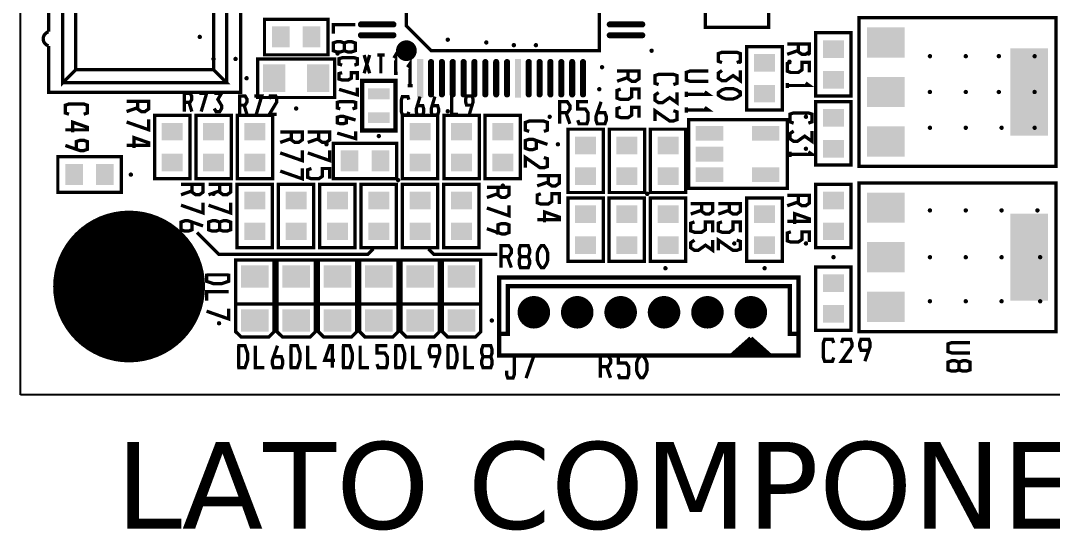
# Model space of a CAD drawing. Extents: x 0 to 118, y -6 to 50.
# Drawn here: x 0 to 47.55, y -6.25 to 17.26 of the extents above; entities that cross this region are included whole.
import ezdxf

# ---------------------------------------------------------------- set-up
doc = ezdxf.new("R2010")
doc.units = 0
doc.header["$MEASUREMENT"] = 0
doc.layers.get('0').update_dxf_attribs({"linetype": 'CONTINUOUS'})
for name, color, linetype in [('22-304-0_DRD', 1, 'CONTINUOUS'), ('22-304-0_SMT', 254, 'CONTINUOUS'), ('22-304-0_SST', 1, 'CONTINUOUS'), ('THRUHOLE_TAP', 11, 'CONTINUOUS')]:
    doc.layers.add(name, color=color, linetype=linetype)
doc.styles.get("Standard").update_dxf_attribs({"font": 'verdana.ttf', "height": 4})

# ---------------------------------------------------------------- blocks, each defined once
blk = doc.blocks.new('RECTANGLE_2')
blk.add_solid([(0.4826, 0.4064), (0.4826, -0.4064), (-0.4826, 0.4064), (-0.4826, -0.4064)])
blk = doc.blocks.new('RECTANGLE_3')
blk.add_solid([(0.63627, 0.51308), (0.63627, -0.51308), (-0.63627, 0.51308), (-0.63627, -0.51308)])
blk = doc.blocks.new('RECTANGLE_6')
blk.add_solid([(0.4064, 0.4826), (0.4064, -0.4826), (-0.4064, 0.4826), (-0.4064, -0.4826)])
blk = doc.blocks.new('RECTANGLE_10')
blk.add_solid([(0.51308, 0.63627), (0.51308, -0.63627), (-0.51308, 0.63627), (-0.51308, -0.63627)])
blk = doc.blocks.new('ROUND_18')
at = {"const_width": 3.50012}
blk.add_lwpolyline([(-1.75006, 0, 1), (1.75006, 0, 1)], format="xyb", close=True, dxfattribs=at)
blk = doc.blocks.new('ROUND_22')
at = {"const_width": 0.7493}
blk.add_lwpolyline([(-0.37465, 0, 1), (0.37465, 0, 1)], format="xyb", close=True, dxfattribs=at)
blk = doc.blocks.new('RECTANGLE_40')
blk.add_solid([(0.8636, 2.0066), (0.8636, -2.0066), (-0.8636, 2.0066), (-0.8636, -2.0066)])
blk = doc.blocks.new('RECTANGLE_41')
blk.add_solid([(0.8636, 0.6985), (0.8636, -0.6985), (-0.8636, 0.6985), (-0.8636, -0.6985)])
blk = doc.blocks.new('RECTANGLE_42')
blk.add_solid([(0.635, 0.3429), (0.635, -0.3429), (-0.635, 0.3429), (-0.635, -0.3429)])
blk = doc.blocks.new('OBLONG_46')
at = {"const_width": 0.2794}
blk.add_lwpolyline([(0.7493, 0), (-0.7493, 0)], dxfattribs=at)
at = {"const_width": 0.1397}
for points in [[(-0.81915, 0, 1), (-0.67945, 0, 1)], [(0.67945, 0, 1), (0.81915, 0, 1)]]:
    blk.add_lwpolyline(points, format="xyb", close=True, dxfattribs=at)
blk = doc.blocks.new('OBLONG_48')
at = {"const_width": 0.2794}
blk.add_lwpolyline([(0, 0.7493), (0, -0.7493)], dxfattribs=at)
at = {"const_width": 0.1397}
for points in [[(-0.06985, 0.7493, 1), (0.06985, 0.7493, 1)], [(-0.06985, -0.7493, 1), (0.06985, -0.7493, 1)]]:
    blk.add_lwpolyline(points, format="xyb", close=True, dxfattribs=at)
blk = doc.blocks.new('RECTANGLE_49')
blk.add_solid([(0.1397, 0.889), (0.1397, -0.889), (-0.1397, 0.889), (-0.1397, -0.889)])
blk = doc.blocks.new('RECTANGLE_52')
blk.add_solid([(0.50038, 0.25019), (0.50038, -0.25019), (-0.50038, 0.25019), (-0.50038, -0.25019)])
blk = doc.blocks.new('ROUND_87')
at = {"const_width": 0.10033}
blk.add_lwpolyline([(-0.050164, 0, 1), (0.050164, 0, 1)], format="xyb", close=True, dxfattribs=at)
blk = doc.blocks.new('ROUND_89')
at = {"const_width": 0.44958}
blk.add_lwpolyline([(-0.22479, 0, 1), (0.22479, 0, 1)], format="xyb", close=True, dxfattribs=at)
blk = doc.blocks.new('ROUND_83')
at = {"const_width": 1.75006}
blk.add_lwpolyline([(-0.87503, 0, 1), (0.87503, 0, 1)], format="xyb", close=True, dxfattribs=at)

msp = doc.modelspace()

# ---------------------------------------------------------------- linework, layer by layer
at = {"layer": '22-304-0_DRD'}
for p, q in [((0, 0), (0, 50.06086)), ((117.99062, 0), (0, 0))]:
    msp.add_line(p, q, dxfattribs=at)
at = {"layer": '22-304-0_SST'}
for points, const_width in [([(2.54, 14.9987), (2.54, 28.17876), (1.94056, 28.78074), (1.94056, 14.39926), (2.54, 14.9987), (8.89, 14.9987), (9.48944, 14.39926), (1.94056, 14.39926)], 0.1524), ([(18.923, 15.875), (26.67, 15.875), (26.67, 24.765), (17.78, 24.765), (17.78, 17.018), (18.923, 15.875)], 0.1524), ([(10.13968, 23.84044), (10.13968, 19.33956), (10.13968, 13.94968), (1.29032, 13.94968), (1.29032, 16.09852)], 0.1524), ([(1.29032, 16.74876), (1.29032, 21.26488)], 0.1524), ([(8.89, 14.9987), (8.89, 19.33956), (9.48944, 19.33956), (9.48944, 14.39926)], 0.1524), ([(31.5595, 16.9545), (34.4805, 16.9545), (34.4805, 18.5928), (31.5595, 18.5928), (31.5595, 16.9545)], 0.1524), ([(11.2395, 15.6845), (14.1605, 15.6845), (14.1605, 17.3228), (11.2395, 17.3228), (11.2395, 15.6845)], 0.1524), ([(14.40688, 16.65478), (14.40688, 17.0688), (15.42288, 17.0688)], 0.1524), ([(38.6334, 17.399), (38.6334, 10.541), (47.7266, 10.541), (47.7266, 17.399), (38.6334, 17.399)], 0.1524), ([(36.6395, 16.7005), (36.6395, 13.7795), (38.2778, 13.7795), (38.2778, 16.7005), (36.6395, 16.7005)], 0.1524), ([(14.91488, 15.875), (15.08506, 15.81658), (15.2527, 15.81658), (15.42288, 15.875), (15.42288, 16.2306), (15.2527, 16.29156), (15.08506, 16.29156), (14.91488, 16.2306), (14.91488, 15.875), (14.7447, 15.81658), (14.57706, 15.81658), (14.40688, 15.875), (14.40688, 16.2306), (14.57706, 16.29156), (14.7447, 16.29156), (14.91488, 16.2306)], 0.1524), ([(18.09496, 16.12392), (17.46504, 16.12392)], 0.1524), ([(17.48028, 16.1417), (17.48028, 15.6083)], 0.1524), ([(17.61744, 16.24076), (17.61744, 15.5067)], 0.1524), ([(17.89176, 16.26108), (17.66824, 16.26108)], 0.1524), ([(17.7546, 16.27632), (17.7546, 15.47368)], 0.1524), ([(17.89176, 16.26108), (17.89176, 15.48892)], 0.1524), ([(18.02892, 16.18996), (18.02892, 15.56004)], 0.1524), ([(35.8394, 16.18234), (35.8394, 15.82674), (36.00958, 15.70736), (36.17976, 15.70736), (36.3474, 15.82674), (36.3474, 16.18234), (35.3314, 16.18234)], 0.1524), ([(16.08582, 14.83106), (15.83182, 15.67688)], 0.1524), ([(16.08582, 15.67688), (15.83182, 14.83106)], 0.1524), ([(16.77162, 15.67688), (16.4338, 15.67688)], 0.1524), ([(16.60144, 14.83106), (16.60144, 15.67688)], 0.1524), ([(17.28724, 14.83106), (17.28724, 15.67688), (17.20342, 15.53718)], 0.1524), ([(18.18132, 15.8496), (17.37868, 15.8496)], 0.1524), ([(18.16608, 15.98676), (17.39392, 15.98676)], 0.1524), ([(18.14576, 15.71244), (17.4117, 15.71244)], 0.1524), ([(18.16608, 15.98676), (18.16608, 15.76324)], 0.1524), ([(32.32658, 15.32636), (32.1564, 15.38732), (32.1564, 15.74292), (32.32658, 15.80134), (33.00476, 15.80134), (33.1724, 15.74292), (33.1724, 15.38732), (33.00476, 15.32636)], 0.1524), ([(33.4645, 16.0655), (33.4645, 13.1445), (35.1028, 13.1445), (35.1028, 16.0655), (33.4645, 16.0655)], 0.1524), ([(35.8394, 15.88516), (35.3314, 15.70736)], 0.1524), ([(14.478, 15.494), (10.922, 15.494), (10.922, 13.716), (14.478, 13.716), (14.478, 15.494)], 0.1524), ([(14.81836, 15.20952), (14.67612, 15.2527), (14.67612, 15.5067), (14.81836, 15.54734), (15.38224, 15.54734), (15.52448, 15.5067), (15.52448, 15.2527), (15.38224, 15.20952)], 0.1524), ([(18.0467, 15.57528), (17.5133, 15.57528)], 0.1524), ([(17.95018, 14.26718), (17.95018, 15.28318), (17.8308, 15.113)], 0.1524), ([(35.50158, 15.34414), (35.3314, 15.28572), (35.3314, 14.93012), (35.50158, 14.86916), (35.8394, 14.86916), (36.00958, 14.98854), (36.00958, 15.34414), (36.3474, 15.34414), (36.3474, 14.86916)], 0.1524), ([(14.81836, 14.86154), (14.67612, 14.8209), (14.67612, 14.5669), (14.81836, 14.52372), (15.1003, 14.52372), (15.24, 14.60754), (15.24, 14.86154), (15.52448, 14.86154), (15.52448, 14.52372)], 0.1524), ([(17.3736, 14.83106), (17.20342, 14.83106)], 0.1524), ([(27.99842, 14.94028), (27.99842, 14.58468), (28.16606, 14.4653), (28.33624, 14.4653), (28.50642, 14.58468), (28.50642, 14.94028), (27.49042, 14.94028)], 0.1524), ([(29.40558, 14.31036), (29.2354, 14.37132), (29.2354, 14.72692), (29.40558, 14.78534), (30.08376, 14.78534), (30.2514, 14.72692), (30.2514, 14.37132), (30.08376, 14.31036)], 0.1524), ([(31.69666, 14.46022), (30.85084, 14.46022), (30.68066, 14.51864), (30.68066, 14.87424), (30.85084, 14.9352), (31.69666, 14.9352)], 0.1524), ([(32.32658, 14.96314), (32.1564, 14.84376), (32.1564, 14.60754), (32.32658, 14.48816), (32.49676, 14.48816), (32.83458, 14.72692), (33.1724, 14.48816), (33.1724, 14.96314)], 0.1524), ([(17.272, 12.192), (17.272, 14.478), (15.748, 14.478), (15.748, 12.192), (17.272, 12.192)], 0.20066), ([(18.06702, 14.26718), (17.8308, 14.26718)], 0.1524), ([(27.99842, 14.6431), (27.49042, 14.4653)], 0.1524), ([(35.3314, 14.15034), (35.3314, 14.38656)], 0.1524), ([(35.3314, 14.26972), (36.3474, 14.26972), (36.17976, 14.38656)], 0.1524), ([(7.55142, 13.48994), (7.80542, 13.48994), (7.88924, 13.62964), (7.88924, 13.77188), (7.80542, 13.91412), (7.55142, 13.91412), (7.55142, 13.06576)], 0.1524), ([(8.32104, 13.06576), (8.57504, 13.91412), (8.23722, 13.91412)], 0.1524), ([(8.92302, 13.208), (9.00684, 13.06576), (9.17702, 13.06576), (9.26084, 13.208), (9.26084, 13.3477), (9.09066, 13.62964), (9.26084, 13.91412), (8.92302, 13.91412)], 0.1524), ([(10.09142, 13.36294), (10.34542, 13.36294), (10.42924, 13.50264), (10.42924, 13.64488), (10.34542, 13.78712), (10.09142, 13.78712), (10.09142, 12.93876)], 0.1524), ([(10.86104, 12.93876), (11.11504, 13.78712), (10.77722, 13.78712)], 0.1524), ([(11.80084, 12.93876), (11.46302, 12.93876), (11.80084, 13.50264), (11.80084, 13.64488), (11.75766, 13.78712), (11.50366, 13.78712), (11.46302, 13.64488)], 0.1524), ([(14.67612, 14.09192), (15.52448, 13.83792), (15.52448, 14.17574)], 0.1524), ([(17.89176, 13.05306), (17.84858, 12.91082), (17.59458, 12.91082), (17.5514, 13.05306), (17.5514, 13.61694), (17.59458, 13.75918), (17.84858, 13.75918), (17.89176, 13.61694)], 0.1524), ([(18.28038, 13.335), (18.53438, 13.335), (18.57756, 13.19276), (18.57756, 13.05306), (18.53438, 12.91082), (18.28038, 12.91082), (18.2372, 13.05306), (18.2372, 13.19276), (18.40738, 13.75918)], 0.1524), ([(18.96618, 13.335), (19.22018, 13.335), (19.26336, 13.19276), (19.26336, 13.05306), (19.22018, 12.91082), (18.96618, 12.91082), (18.923, 13.05306), (18.923, 13.19276), (19.09318, 13.75918)], 0.1524), ([(20.16506, 12.93876), (19.87042, 12.93876), (19.87042, 13.78712)], 0.1524), ([(20.80768, 13.36294), (20.55368, 13.36294), (20.51304, 13.50264), (20.51304, 13.64488), (20.55368, 13.78712), (20.80768, 13.78712), (20.85086, 13.64488), (20.85086, 13.50264), (20.68068, 12.93876)], 0.1524), ([(27.65806, 14.10208), (27.49042, 14.04366), (27.49042, 13.68806), (27.65806, 13.6271), (27.99842, 13.6271), (28.16606, 13.74648), (28.16606, 14.10208), (28.50642, 14.10208), (28.50642, 13.6271)], 0.1524), ([(29.40558, 13.94714), (29.2354, 13.82776), (29.2354, 13.59154), (29.40558, 13.47216), (29.57576, 13.47216), (29.91358, 13.71092), (30.2514, 13.47216), (30.2514, 13.94714)], 0.1524), ([(30.68066, 13.7414), (30.68066, 13.97762)], 0.1524), ([(30.68066, 13.85824), (31.69666, 13.85824), (31.52648, 13.97762)], 0.1524), ([(32.1564, 13.94714), (32.32658, 14.06652), (32.49676, 14.12494), (32.83458, 14.12494), (33.00476, 14.06652), (33.1724, 13.94714), (33.1724, 13.82776), (33.00476, 13.71092), (32.83458, 13.64996), (32.49676, 13.64996), (32.32658, 13.71092), (32.1564, 13.82776), (32.1564, 13.94714)], 0.1524), ([(2.23012, 12.94384), (2.05994, 13.00226), (2.05994, 13.35786), (2.23012, 13.41882), (2.90576, 13.41882), (3.07594, 13.35786), (3.07594, 13.00226), (2.90576, 12.94384)], 0.1524), ([(5.39242, 13.54328), (5.39242, 13.18768), (5.56006, 13.0683), (5.73024, 13.0683), (5.90042, 13.18768), (5.90042, 13.54328), (4.88442, 13.54328)], 0.1524), ([(5.39242, 13.2461), (4.88442, 13.0683)], 0.1524), ([(7.76224, 13.48994), (7.88924, 13.06576)], 0.1524), ([(10.30224, 13.36294), (10.42924, 12.93876)], 0.1524), ([(14.732, 13.19276), (14.58976, 13.23594), (14.58976, 13.48994), (14.732, 13.53058), (15.29588, 13.53058), (15.43812, 13.48994), (15.43812, 13.23594), (15.29588, 13.19276)], 0.1524), ([(24.83866, 13.00988), (25.19426, 13.00988), (25.31364, 13.18006), (25.31364, 13.3477), (25.19426, 13.51788), (24.83866, 13.51788), (24.83866, 12.50188)], 0.1524), ([(25.67686, 12.67206), (25.73782, 12.50188), (26.09342, 12.50188), (26.15184, 12.67206), (26.15184, 13.00988), (26.03246, 13.18006), (25.67686, 13.18006), (25.67686, 13.51788), (26.15184, 13.51788)], 0.1524), ([(26.57602, 13.00988), (26.93162, 13.00988), (26.99004, 12.8397), (26.99004, 12.67206), (26.93162, 12.50188), (26.57602, 12.50188), (26.51506, 12.67206), (26.51506, 12.8397), (26.75382, 13.51788)], 0.1524), ([(27.65806, 13.26388), (27.49042, 13.20546), (27.49042, 12.84986), (27.65806, 12.7889), (27.99842, 12.7889), (28.16606, 12.90828), (28.16606, 13.26388), (28.50642, 13.26388), (28.50642, 12.7889)], 0.1524), ([(30.68066, 13.02004), (30.68066, 13.2588)], 0.1524), ([(30.68066, 13.13942), (31.69666, 13.13942), (31.52648, 13.2588)], 0.1524), ([(36.6395, 13.5255), (36.6395, 10.6045), (38.2778, 10.6045), (38.2778, 13.5255), (36.6395, 13.5255)], 0.1524), ([(7.8105, 9.9695), (7.8105, 12.8905), (6.1722, 12.8905), (6.1722, 9.9695), (7.8105, 9.9695)], 0.1524), ([(9.7155, 9.9695), (9.7155, 12.8905), (8.0772, 12.8905), (8.0772, 9.9695), (9.7155, 9.9695)], 0.1524), ([(11.6205, 9.9695), (11.6205, 12.8905), (9.9822, 12.8905), (9.9822, 9.9695), (11.6205, 9.9695)], 0.1524), ([(15.01394, 12.80414), (15.01394, 12.55014), (14.8717, 12.50696), (14.732, 12.50696), (14.58976, 12.55014), (14.58976, 12.80414), (14.732, 12.84478), (14.8717, 12.84478), (15.43812, 12.67714)], 0.1524), ([(17.5895, 12.8905), (17.5895, 9.9695), (19.2278, 9.9695), (19.2278, 12.8905), (17.5895, 12.8905)], 0.1524), ([(21.1455, 9.9695), (21.1455, 12.8905), (19.5072, 12.8905), (19.5072, 9.9695), (21.1455, 9.9695)], 0.1524), ([(21.3995, 12.8905), (21.3995, 9.9695), (23.0378, 9.9695), (23.0378, 12.8905), (21.3995, 12.8905)], 0.1524), ([(25.13584, 13.00988), (25.31364, 12.50188)], 0.1524), ([(29.2354, 12.63396), (29.2354, 13.10894), (29.91358, 12.63396), (30.08376, 12.63396), (30.2514, 12.69492), (30.2514, 13.05052), (30.08376, 13.10894)], 0.1524), ([(35.62858, 12.53236), (35.4584, 12.59332), (35.4584, 12.94892), (35.62858, 13.00734), (36.30676, 13.00734), (36.4744, 12.94892), (36.4744, 12.59332), (36.30676, 12.53236)], 0.1524), ([(2.39776, 12.10564), (2.39776, 12.58062), (3.07594, 12.34186), (3.07594, 12.22502), (2.05994, 12.22502)], 0.1524), ([(4.88442, 12.5857), (5.90042, 12.2301), (5.90042, 12.70508)], 0.1524), ([(23.43658, 12.15136), (23.2664, 12.21232), (23.2664, 12.56792), (23.43658, 12.62634), (24.11476, 12.62634), (24.2824, 12.56792), (24.2824, 12.21232), (24.11476, 12.15136)], 0.1524), ([(35.1028, 12.7), (35.3314, 12.7), (35.3314, 9.525), (30.7848, 9.525), (30.7848, 12.7), (35.1028, 12.7)], 0.1524), ([(5.22224, 11.3919), (5.22224, 11.86688), (5.90042, 11.63066), (5.90042, 11.51128), (4.88442, 11.51128)], 0.1524), ([(12.4714, 12.11834), (12.4714, 11.76274), (12.64158, 11.64336), (12.81176, 11.64336), (12.9794, 11.76274), (12.9794, 12.11834), (11.9634, 12.11834)], 0.1524), ([(12.4714, 11.82116), (11.9634, 11.64336)], 0.1524), ([(13.7414, 12.11834), (13.7414, 11.76274), (13.91158, 11.64336), (14.08176, 11.64336), (14.2494, 11.76274), (14.2494, 12.11834), (13.2334, 12.11834)], 0.1524), ([(13.7414, 11.82116), (13.2334, 11.64336)], 0.1524), ([(14.58976, 12.07516), (15.43812, 11.82116), (15.43812, 12.15898)], 0.1524), ([(26.8605, 9.3345), (26.8605, 12.2555), (25.2222, 12.2555), (25.2222, 9.3345), (26.8605, 9.3345)], 0.1524), ([(28.7655, 9.3345), (28.7655, 12.2555), (27.1272, 12.2555), (27.1272, 9.3345), (28.7655, 9.3345)], 0.1524), ([(29.0195, 12.2555), (29.0195, 9.3345), (30.6578, 9.3345), (30.6578, 12.2555), (29.0195, 12.2555)], 0.1524), ([(35.62858, 12.16914), (35.4584, 12.04976), (35.4584, 11.81354), (35.62858, 11.69416), (35.79876, 11.69416), (36.13658, 11.93292), (36.4744, 11.69416), (36.4744, 12.16914)], 0.1524), ([(2.56794, 11.32586), (2.56794, 11.68146), (2.73812, 11.74242), (2.90576, 11.74242), (3.07594, 11.68146), (3.07594, 11.32586), (2.90576, 11.26744), (2.73812, 11.26744), (2.05994, 11.50366)], 0.1524), ([(14.4145, 9.9695), (17.3355, 9.9695), (17.3355, 11.6078), (14.4145, 11.6078), (14.4145, 9.9695)], 0.1524), ([(23.7744, 11.72972), (23.7744, 11.37412), (23.60676, 11.31316), (23.43658, 11.31316), (23.2664, 11.37412), (23.2664, 11.72972), (23.43658, 11.78814), (23.60676, 11.78814), (24.2824, 11.55192)], 0.1524), ([(4.6355, 10.9855), (1.7145, 10.9855), (1.7145, 9.3472), (4.6355, 9.3472), (4.6355, 10.9855)], 0.1524), ([(11.9634, 11.16076), (12.9794, 10.80516), (12.9794, 11.28014)], 0.1524), ([(13.2334, 11.16076), (14.2494, 10.80516), (14.2494, 11.28014)], 0.1524), ([(23.2664, 10.47496), (23.2664, 10.94994), (23.94458, 10.47496), (24.11476, 10.47496), (24.2824, 10.53592), (24.2824, 10.89152), (24.11476, 10.94994)], 0.1524), ([(35.4584, 10.97534), (35.4584, 11.21156)], 0.1524), ([(35.4584, 11.09472), (36.4744, 11.09472), (36.30676, 11.21156)], 0.1524), ([(11.9634, 10.32256), (12.9794, 9.96696), (12.9794, 10.44194)], 0.1524), ([(13.40358, 10.44194), (13.2334, 10.38352), (13.2334, 10.02792), (13.40358, 9.96696), (13.7414, 9.96696), (13.91158, 10.08634), (13.91158, 10.44194), (14.2494, 10.44194), (14.2494, 9.96696)], 0.1524), ([(24.31542, 10.11428), (24.31542, 9.75868), (24.48306, 9.6393), (24.65324, 9.6393), (24.82342, 9.75868), (24.82342, 10.11428), (23.80742, 10.11428)], 0.1524), ([(7.8994, 9.70534), (7.8994, 9.34974), (8.06958, 9.23036), (8.23976, 9.23036), (8.4074, 9.34974), (8.4074, 9.70534), (7.3914, 9.70534)], 0.1524), ([(9.1694, 9.70534), (9.1694, 9.34974), (9.33958, 9.23036), (9.50976, 9.23036), (9.6774, 9.34974), (9.6774, 9.70534), (8.6614, 9.70534)], 0.1524), ([(9.9695, 9.7155), (9.9695, 6.7945), (11.6078, 6.7945), (11.6078, 9.7155), (9.9695, 9.7155)], 0.1524), ([(11.8745, 9.7155), (11.8745, 6.7945), (13.5128, 6.7945), (13.5128, 9.7155), (11.8745, 9.7155)], 0.1524), ([(13.7795, 9.7155), (13.7795, 6.7945), (15.4178, 6.7945), (15.4178, 9.7155), (13.7795, 9.7155)], 0.1524), ([(15.6845, 9.7155), (15.6845, 6.7945), (17.3228, 6.7945), (17.3228, 9.7155), (15.6845, 9.7155)], 0.1524), ([(17.5895, 9.7155), (17.5895, 6.7945), (19.2278, 6.7945), (19.2278, 9.7155), (17.5895, 9.7155)], 0.1524), ([(19.4945, 9.7155), (19.4945, 6.7945), (21.1328, 6.7945), (21.1328, 9.7155), (19.4945, 9.7155)], 0.1524), ([(21.9964, 9.57834), (21.9964, 9.22274), (22.16658, 9.10336), (22.33676, 9.10336), (22.5044, 9.22274), (22.5044, 9.57834), (21.4884, 9.57834)], 0.1524), ([(24.31542, 9.8171), (23.80742, 9.6393)], 0.1524), ([(36.6395, 9.7155), (36.6395, 6.7945), (38.2778, 6.7945), (38.2778, 9.7155), (36.6395, 9.7155)], 0.1524), ([(38.6334, 9.779), (38.6334, 2.921), (47.7266, 2.921), (47.7266, 9.779), (38.6334, 9.779)], 0.1524), ([(7.8994, 9.40816), (7.3914, 9.23036)], 0.1524), ([(9.1694, 9.40816), (8.6614, 9.23036)], 0.1524), ([(21.9964, 9.28116), (21.4884, 9.10336)], 0.1524), ([(23.97506, 9.27608), (23.80742, 9.21766), (23.80742, 8.86206), (23.97506, 8.8011), (24.31542, 8.8011), (24.48306, 8.92048), (24.48306, 9.27608), (24.82342, 9.27608), (24.82342, 8.8011)], 0.1524), ([(26.8605, 6.1595), (26.8605, 9.0805), (25.2222, 9.0805), (25.2222, 6.1595), (26.8605, 6.1595)], 0.1524), ([(27.1145, 9.0805), (27.1145, 6.1595), (28.7528, 6.1595), (28.7528, 9.0805), (27.1145, 9.0805)], 0.1524), ([(29.0195, 9.0805), (29.0195, 6.1595), (30.6578, 6.1595), (30.6578, 9.0805), (29.0195, 9.0805)], 0.1524), ([(33.4645, 9.0805), (33.4645, 6.1595), (35.1028, 6.1595), (35.1028, 9.0805), (33.4645, 9.0805)], 0.1524), ([(35.8394, 9.19734), (35.8394, 8.84174), (36.00958, 8.72236), (36.17976, 8.72236), (36.3474, 8.84174), (36.3474, 9.19734), (35.3314, 9.19734)], 0.1524), ([(7.3914, 8.74776), (8.4074, 8.39216), (8.4074, 8.86714)], 0.1524), ([(8.6614, 8.74776), (9.6774, 8.39216), (9.6774, 8.86714)], 0.1524), ([(21.4884, 8.62076), (22.5044, 8.26516), (22.5044, 8.74014)], 0.1524), ([(31.3944, 8.81634), (31.3944, 8.46074), (31.56458, 8.34136), (31.73476, 8.34136), (31.9024, 8.46074), (31.9024, 8.81634), (30.8864, 8.81634)], 0.1524), ([(31.3944, 8.51916), (30.8864, 8.34136)], 0.1524), ([(32.6644, 8.81634), (32.6644, 8.46074), (32.83458, 8.34136), (33.00476, 8.34136), (33.1724, 8.46074), (33.1724, 8.81634), (32.1564, 8.81634)], 0.1524), ([(32.6644, 8.51916), (32.1564, 8.34136)], 0.1524), ([(35.8394, 8.90016), (35.3314, 8.72236)], 0.1524), ([(7.8994, 7.97052), (7.8994, 7.61492), (7.73176, 7.55396), (7.56158, 7.55396), (7.3914, 7.61492), (7.3914, 7.97052), (7.56158, 8.02894), (7.73176, 8.02894), (8.4074, 7.79272)], 0.1524), ([(9.1694, 7.61492), (9.33958, 7.55396), (9.50976, 7.55396), (9.6774, 7.61492), (9.6774, 7.97052), (9.50976, 8.02894), (9.33958, 8.02894), (9.1694, 7.97052), (9.1694, 7.61492), (9.00176, 7.55396), (8.83158, 7.55396), (8.6614, 7.61492), (8.6614, 7.97052), (8.83158, 8.02894), (9.00176, 8.02894), (9.1694, 7.97052)], 0.1524), ([(24.14524, 7.9629), (24.14524, 8.43788), (24.82342, 8.20166), (24.82342, 8.08228), (23.80742, 8.08228)], 0.1524), ([(35.67176, 7.88416), (35.67176, 8.35914), (36.3474, 8.12292), (36.3474, 8.00354), (35.3314, 8.00354)], 0.1524), ([(21.9964, 7.48792), (21.9964, 7.84352), (22.16658, 7.90194), (22.33676, 7.90194), (22.5044, 7.84352), (22.5044, 7.48792), (22.33676, 7.42696), (22.16658, 7.42696), (21.4884, 7.66572)], 0.1524), ([(31.05658, 7.97814), (30.8864, 7.91972), (30.8864, 7.56412), (31.05658, 7.50316), (31.3944, 7.50316), (31.56458, 7.62254), (31.56458, 7.97814), (31.9024, 7.97814), (31.9024, 7.50316)], 0.1524), ([(32.32658, 7.97814), (32.1564, 7.91972), (32.1564, 7.56412), (32.32658, 7.50316), (32.6644, 7.50316), (32.83458, 7.62254), (32.83458, 7.97814), (33.1724, 7.97814), (33.1724, 7.50316)], 0.1524), ([(16.256, 6.731), (16.002, 6.477), (9.144, 6.477), (8.128, 7.493)], 0.1524), ([(31.05658, 7.13994), (30.8864, 7.02056), (30.8864, 6.78434), (31.05658, 6.66496), (31.22676, 6.66496), (31.56458, 6.90372), (31.9024, 6.66496), (31.9024, 7.13994)], 0.1524), ([(32.1564, 6.66496), (32.1564, 7.13994), (32.83458, 6.66496), (33.00476, 6.66496), (33.1724, 6.72592), (33.1724, 7.08152), (33.00476, 7.13994)], 0.1524), ([(35.50158, 7.52094), (35.3314, 7.46252), (35.3314, 7.10692), (35.50158, 7.04596), (35.8394, 7.04596), (36.00958, 7.16534), (36.00958, 7.52094), (36.3474, 7.52094), (36.3474, 7.04596)], 0.1524), ([(18.796, 6.731), (19.05, 6.477), (21.971, 6.477)], 0.1524), ([(22.14118, 6.37794), (22.49678, 6.37794), (22.61616, 6.54812), (22.61616, 6.71576), (22.49678, 6.88594), (22.14118, 6.88594), (22.14118, 5.86994)], 0.1524), ([(23.3934, 6.37794), (23.45436, 6.54812), (23.45436, 6.71576), (23.3934, 6.88594), (23.0378, 6.88594), (22.97938, 6.71576), (22.97938, 6.54812), (23.0378, 6.37794), (23.3934, 6.37794), (23.45436, 6.20776), (23.45436, 6.04012), (23.3934, 5.86994), (23.0378, 5.86994), (22.97938, 6.04012), (22.97938, 6.20776), (23.0378, 6.37794)], 0.1524), ([(23.99538, 5.86994), (23.876, 6.04012), (23.81758, 6.20776), (23.81758, 6.54812), (23.876, 6.71576), (23.99538, 6.88594), (24.11476, 6.88594), (24.2316, 6.71576), (24.29256, 6.54812), (24.29256, 6.20776), (24.2316, 6.04012), (24.11476, 5.86994), (23.99538, 5.86994)], 0.1524), ([(11.43, 2.667), (10.16, 2.667), (9.906, 2.921), (9.906, 6.223), (11.684, 6.223), (11.684, 2.921), (11.43, 2.667)], 0.1524), ([(13.335, 2.667), (12.065, 2.667), (11.811, 2.921), (11.811, 6.223), (13.589, 6.223), (13.589, 2.921), (13.335, 2.667)], 0.1524), ([(15.24, 2.667), (13.97, 2.667), (13.716, 2.921), (13.716, 6.223), (15.494, 6.223), (15.494, 2.921), (15.24, 2.667)], 0.1524), ([(17.145, 2.667), (15.875, 2.667), (15.621, 2.921), (15.621, 6.223), (17.399, 6.223), (17.399, 2.921), (17.145, 2.667)], 0.1524), ([(19.05, 2.667), (17.78, 2.667), (17.526, 2.921), (17.526, 6.223), (19.304, 6.223), (19.304, 2.921), (19.05, 2.667)], 0.1524), ([(20.955, 2.667), (19.685, 2.667), (19.431, 2.921), (19.431, 6.223), (21.209, 6.223), (21.209, 2.921), (20.955, 2.667)], 0.1524), ([(22.43836, 6.37794), (22.61616, 5.86994)], 0.1524), ([(36.6395, 5.9055), (36.6395, 2.9845), (38.2778, 2.9845), (38.2778, 5.9055), (36.6395, 5.9055)], 0.1524), ([(8.56996, 5.59562), (8.56996, 5.24002), (8.90778, 5.12318), (9.24814, 5.12318), (9.58596, 5.24002), (9.58596, 5.59562)], 0.1524), ([(8.56996, 5.5372), (9.58596, 5.5372)], 0.1524), ([(22.05482, 1.81102), (35.85464, 1.81102), (35.85464, 5.4102), (22.05482, 5.4102), (22.05482, 1.81102)], 0.20066), ([(8.56996, 4.3434), (8.56996, 4.75742), (9.58596, 4.75742)], 0.1524), ([(22.05482, 2.80924), (22.45614, 2.80924), (22.45614, 5.00888), (35.45332, 5.00888), (35.45332, 2.80924), (35.85464, 2.80924)], 0.20066), ([(8.56996, 3.8608), (9.58596, 3.5052), (9.58596, 3.98018)], 0.1524), ([(11.684, 4.191), (9.906, 4.191)], 0.1524), ([(13.589, 4.191), (11.811, 4.191)], 0.1524), ([(15.494, 4.191), (13.716, 4.191)], 0.1524), ([(17.399, 4.191), (15.621, 4.191)], 0.1524), ([(19.304, 4.191), (17.526, 4.191)], 0.1524), ([(21.209, 4.191), (19.431, 4.191)], 0.1524), ([(33.655, 2.61112), (32.75584, 1.81102)], 0.20066), ([(33.28162, 2.27838), (33.28162, 1.81102)], 0.20066), ([(33.9598, 2.3368), (33.34766, 2.3368)], 0.20066), ([(33.46196, 2.4384), (33.46196, 1.81102)], 0.20066), ([(33.75914, 2.51714), (33.55086, 2.51714)], 0.20066), ([(33.6423, 2.59842), (33.6423, 1.81102)], 0.20066), ([(33.655, 2.61112), (34.55416, 1.81102)], 0.20066), ([(33.82264, 2.46126), (33.82264, 1.81102)], 0.20066), ([(34.00298, 2.30124), (34.00298, 1.81102)], 0.20066), ([(37.47516, 1.72212), (37.4142, 1.55194), (37.0586, 1.55194), (37.00018, 1.72212), (37.00018, 2.39776), (37.0586, 2.56794), (37.4142, 2.56794), (37.47516, 2.39776)], 0.1524), ([(38.31336, 1.55194), (37.83838, 1.55194), (38.31336, 2.23012), (38.31336, 2.39776), (38.2524, 2.56794), (37.8968, 2.56794), (37.83838, 2.39776)], 0.1524), ([(39.0906, 2.05994), (38.735, 2.05994), (38.67658, 2.23012), (38.67658, 2.39776), (38.735, 2.56794), (39.0906, 2.56794), (39.15156, 2.39776), (39.15156, 2.23012), (38.9128, 1.55194)], 0.1524), ([(43.75912, 1.93548), (42.9133, 1.93548), (42.74312, 1.9939), (42.74312, 2.3495), (42.9133, 2.41046), (43.75912, 2.41046)], 0.1524), ([(9.98474, 1.25222), (10.34034, 1.25222), (10.45718, 1.59258), (10.45718, 1.9304), (10.34034, 2.26822), (9.98474, 2.26822)], 0.1524), ([(10.04316, 1.25222), (10.04316, 2.26822)], 0.1524), ([(11.23696, 1.25222), (10.82294, 1.25222), (10.82294, 2.26822)], 0.1524), ([(11.66114, 1.76022), (12.01674, 1.76022), (12.07516, 1.59258), (12.07516, 1.4224), (12.01674, 1.25222), (11.66114, 1.25222), (11.60018, 1.4224), (11.60018, 1.59258), (11.83894, 2.26822)], 0.1524), ([(12.39774, 1.25222), (12.75334, 1.25222), (12.87018, 1.59258), (12.87018, 1.9304), (12.75334, 2.26822), (12.39774, 2.26822)], 0.1524), ([(12.45616, 1.25222), (12.45616, 2.26822)], 0.1524), ([(13.64996, 1.25222), (13.23594, 1.25222), (13.23594, 2.26822)], 0.1524), ([(14.48816, 1.59258), (14.01318, 1.59258), (14.25194, 2.26822), (14.36878, 2.26822), (14.36878, 1.25222)], 0.1524), ([(14.81074, 1.25222), (15.16634, 1.25222), (15.28318, 1.59258), (15.28318, 1.9304), (15.16634, 2.26822), (14.81074, 2.26822)], 0.1524), ([(14.86916, 1.25222), (14.86916, 2.26822)], 0.1524), ([(16.06296, 1.25222), (15.64894, 1.25222), (15.64894, 2.26822)], 0.1524), ([(16.42618, 1.4224), (16.48714, 1.25222), (16.84274, 1.25222), (16.90116, 1.4224), (16.90116, 1.76022), (16.78178, 1.9304), (16.42618, 1.9304), (16.42618, 2.26822), (16.90116, 2.26822)], 0.1524), ([(17.22374, 1.25222), (17.57934, 1.25222), (17.69618, 1.59258), (17.69618, 1.9304), (17.57934, 2.26822), (17.22374, 2.26822)], 0.1524), ([(17.28216, 1.25222), (17.28216, 2.26822)], 0.1524), ([(18.47596, 1.25222), (18.06194, 1.25222), (18.06194, 2.26822)], 0.1524), ([(19.25574, 1.76022), (18.90014, 1.76022), (18.83918, 1.9304), (18.83918, 2.10058), (18.90014, 2.26822), (19.25574, 2.26822), (19.31416, 2.10058), (19.31416, 1.9304), (19.07794, 1.25222)], 0.1524), ([(19.63674, 1.25222), (19.99234, 1.25222), (20.10918, 1.59258), (20.10918, 1.9304), (19.99234, 2.26822), (19.63674, 2.26822)], 0.1524), ([(19.69516, 1.25222), (19.69516, 2.26822)], 0.1524), ([(20.88896, 1.25222), (20.47494, 1.25222), (20.47494, 2.26822)], 0.1524), ([(21.66874, 1.76022), (21.72716, 1.9304), (21.72716, 2.10058), (21.66874, 2.26822), (21.31314, 2.26822), (21.25218, 2.10058), (21.25218, 1.9304), (21.31314, 1.76022), (21.66874, 1.76022), (21.72716, 1.59258), (21.72716, 1.4224), (21.66874, 1.25222), (21.31314, 1.25222), (21.25218, 1.4224), (21.25218, 1.59258), (21.31314, 1.76022)], 0.1524), ([(32.8549, 1.81102), (32.75584, 1.81102)], 0.20066), ([(34.55416, 1.81102), (32.8549, 1.81102)], 0.20066), ([(32.92348, 1.95834), (32.92348, 1.81102)], 0.20066), ([(34.36366, 1.97866), (32.9438, 1.97866)], 0.20066), ([(33.10382, 2.11836), (33.10382, 1.81102)], 0.20066), ([(34.163, 2.159), (33.147, 2.159)], 0.20066), ([(34.18078, 2.14122), (34.18078, 1.81102)], 0.20066), ([(34.36112, 1.9812), (34.36112, 1.81102)], 0.20066), ([(22.39772, 1.10998), (22.39772, 0.9398), (22.45614, 0.77216), (22.69236, 0.77216), (22.75332, 0.9398), (22.75332, 1.78816)], 0.1524), ([(22.81174, 1.78816), (22.57552, 1.78816)], 0.1524), ([(23.29434, 0.77216), (23.64994, 1.78816), (23.17496, 1.78816)], 0.1524), ([(26.71318, 1.29794), (27.06878, 1.29794), (27.18816, 1.46812), (27.18816, 1.63576), (27.06878, 1.80594), (26.71318, 1.80594), (26.71318, 0.78994)], 0.1524), ([(27.55138, 0.96012), (27.6098, 0.78994), (27.9654, 0.78994), (28.02636, 0.96012), (28.02636, 1.29794), (27.90698, 1.46812), (27.55138, 1.46812), (27.55138, 1.80594), (28.02636, 1.80594)], 0.1524), ([(28.56738, 0.78994), (28.448, 0.96012), (28.38958, 1.12776), (28.38958, 1.46812), (28.448, 1.63576), (28.56738, 1.80594), (28.68676, 1.80594), (28.8036, 1.63576), (28.86456, 1.46812), (28.86456, 1.12776), (28.8036, 0.96012), (28.68676, 0.78994), (28.56738, 0.78994)], 0.1524), ([(43.25112, 1.1557), (43.4213, 1.09728), (43.58894, 1.09728), (43.75912, 1.1557), (43.75912, 1.5113), (43.58894, 1.57226), (43.4213, 1.57226), (43.25112, 1.5113), (43.25112, 1.1557), (43.08094, 1.09728), (42.9133, 1.09728), (42.74312, 1.1557), (42.74312, 1.5113), (42.9133, 1.57226), (43.08094, 1.57226), (43.25112, 1.5113)], 0.1524), ([(27.01036, 1.29794), (27.18816, 0.78994)], 0.1524)]:
    msp.add_lwpolyline(points, dxfattribs=dict(at, const_width=const_width))
at = {"layer": '22-304-0_SST', "const_width": 0.1524}
for points in [[(1.29032, 16.74876, 0.3400612), (1.0414, 16.42364)], [(1.03886, 16.42364, 0.3400608), (1.29032, 16.09852)], [(17.78, 16.27632, 0.4142136), (17.37868, 15.875)], [(18.18132, 15.875, 0.4142136), (17.78, 16.27632)], [(17.37868, 15.875, 0.4142136), (17.78, 15.47368)], [(17.78, 15.47368, 0.4142136), (18.18132, 15.875)]]:
    msp.add_lwpolyline(points, format="xyb", dxfattribs=at)

# ---------------------------------------------------------------- block references
at = {"layer": '22-304-0_SMT'}
for name, p in [('OBLONG_46', (16.4338, 17.08658)), ('OBLONG_46', (27.9019, 17.08658)), ('RECTANGLE_6', (11.9888, 16.51)), ('RECTANGLE_6', (13.4112, 16.51)), ('OBLONG_46', (16.4338, 16.5862)), ('OBLONG_46', (27.9019, 16.5862)), ('RECTANGLE_41', (39.878, 16.256)), ('RECTANGLE_2', (37.465, 15.9512)), ('RECTANGLE_2', (34.29, 15.3162)), ('RECTANGLE_40', (46.482, 13.97)), ('RECTANGLE_10', (11.684, 14.605)), ('RECTANGLE_10', (13.716, 14.605)), ('RECTANGLE_49', (18.415, 14.605)), ('OBLONG_48', (18.91538, 14.605)), ('OBLONG_48', (19.41576, 14.605)), ('OBLONG_48', (19.91614, 14.605)), ('OBLONG_48', (20.41652, 14.605)), ('OBLONG_48', (20.9169, 14.605)), ('OBLONG_48', (21.41728, 14.605)), ('OBLONG_48', (21.91766, 14.605)), ('OBLONG_48', (22.41804, 14.605)), ('RECTANGLE_49', (22.91842, 14.605)), ('OBLONG_48', (23.4188, 14.605)), ('OBLONG_48', (23.91918, 14.605)), ('OBLONG_48', (24.41956, 14.605)), ('OBLONG_48', (24.91994, 14.605)), ('OBLONG_48', (25.42032, 14.605)), ('OBLONG_48', (25.9207, 14.605)), ('RECTANGLE_2', (37.465, 14.5288)), ('RECTANGLE_2', (34.29, 13.8938)), ('RECTANGLE_41', (39.878, 13.97)), ('RECTANGLE_52', (16.51, 13.88364)), ('RECTANGLE_52', (16.51, 12.78382)), ('RECTANGLE_2', (37.465, 12.7762)), ('RECTANGLE_2', (6.985, 12.1412)), ('RECTANGLE_2', (8.89, 12.1412)), ('RECTANGLE_2', (10.795, 12.1412)), ('RECTANGLE_2', (18.415, 12.1412)), ('RECTANGLE_2', (20.32, 12.1412)), ('RECTANGLE_2', (22.225, 12.1412)), ('RECTANGLE_42', (31.75, 12.065)), ('RECTANGLE_42', (34.3408, 12.065)), ('RECTANGLE_41', (39.878, 11.684)), ('RECTANGLE_2', (26.035, 11.5062)), ('RECTANGLE_2', (27.94, 11.5062)), ('RECTANGLE_2', (29.845, 11.5062)), ('RECTANGLE_42', (31.75, 11.0998)), ('RECTANGLE_2', (37.465, 11.3538)), ('RECTANGLE_2', (6.985, 10.7188)), ('RECTANGLE_2', (8.89, 10.7188)), ('RECTANGLE_2', (10.795, 10.7188)), ('RECTANGLE_6', (15.1638, 10.795)), ('RECTANGLE_6', (16.5862, 10.795)), ('RECTANGLE_2', (18.415, 10.7188)), ('RECTANGLE_2', (20.32, 10.7188)), ('RECTANGLE_2', (22.225, 10.7188)), ('RECTANGLE_6', (2.4638, 10.16)), ('RECTANGLE_6', (3.8862, 10.16)), ('RECTANGLE_2', (26.035, 10.0838)), ('RECTANGLE_2', (27.94, 10.0838)), ('RECTANGLE_2', (29.845, 10.0838)), ('RECTANGLE_42', (31.75, 10.16)), ('RECTANGLE_42', (34.3408, 10.16)), ('RECTANGLE_2', (10.795, 8.9662)), ('RECTANGLE_2', (12.7, 8.9662)), ('RECTANGLE_2', (14.605, 8.9662)), ('RECTANGLE_2', (16.51, 8.9662)), ('RECTANGLE_2', (18.415, 8.9662)), ('RECTANGLE_2', (20.32, 8.9662)), ('RECTANGLE_2', (37.465, 8.9662)), ('RECTANGLE_41', (39.878, 8.636)), ('RECTANGLE_2', (26.035, 8.3312)), ('RECTANGLE_2', (27.94, 8.3312)), ('RECTANGLE_2', (29.845, 8.3312)), ('RECTANGLE_2', (34.29, 8.3312)), ('ROUND_18', (4.99872, 4.99872)), ('RECTANGLE_40', (46.482, 6.35)), ('RECTANGLE_2', (10.795, 7.5438)), ('RECTANGLE_2', (12.7, 7.5438)), ('RECTANGLE_2', (14.605, 7.5438)), ('RECTANGLE_2', (16.51, 7.5438)), ('RECTANGLE_2', (18.415, 7.5438)), ('RECTANGLE_2', (20.32, 7.5438)), ('RECTANGLE_2', (37.465, 7.5438)), ('RECTANGLE_2', (26.035, 6.9088)), ('RECTANGLE_2', (27.94, 6.9088)), ('RECTANGLE_2', (29.845, 6.9088)), ('RECTANGLE_2', (34.29, 6.9088)), ('RECTANGLE_41', (39.878, 6.35)), ('RECTANGLE_3', (10.795, 5.461)), ('RECTANGLE_3', (12.7, 5.461)), ('RECTANGLE_3', (14.605, 5.461)), ('RECTANGLE_3', (16.51, 5.461)), ('RECTANGLE_3', (18.415, 5.461)), ('RECTANGLE_3', (20.32, 5.461)), ('RECTANGLE_2', (37.465, 5.1562)), ('RECTANGLE_41', (39.878, 4.064)), ('ROUND_22', (23.65502, 3.81)), ('ROUND_22', (25.654, 3.81)), ('ROUND_22', (27.65552, 3.81)), ('ROUND_22', (29.6545, 3.81)), ('ROUND_22', (31.65602, 3.81)), ('ROUND_22', (33.655, 3.81)), ('RECTANGLE_3', (10.795, 3.429)), ('RECTANGLE_3', (12.7, 3.429)), ('RECTANGLE_3', (14.605, 3.429)), ('RECTANGLE_3', (16.51, 3.429)), ('RECTANGLE_3', (18.415, 3.429)), ('RECTANGLE_3', (20.32, 3.429)), ('RECTANGLE_2', (37.465, 3.7338))]:
    msp.add_blockref(name, p, dxfattribs=at)
at = {"layer": 'THRUHOLE_TAP'}
for name, p in [('ROUND_87', (8.255, 16.51)), ('ROUND_87', (19.685, 16.383)), ('ROUND_87', (21.463, 16.256)), ('ROUND_87', (22.733, 16.129)), ('ROUND_87', (23.749, 16.129)), ('ROUND_87', (14.605, 15.748)), ('ROUND_87', (29.083, 15.875)), ('ROUND_87', (36.322, 15.748)), ('ROUND_87', (41.91, 15.621)), ('ROUND_87', (43.561, 15.621)), ('ROUND_87', (45.085, 15.621)), ('ROUND_87', (46.736, 15.621)), ('ROUND_87', (8.89, 15.494)), ('ROUND_87', (9.906, 15.494)), ('ROUND_87', (33.147, 15.367)), ('ROUND_87', (35.433, 15.367)), ('ROUND_87', (26.797, 15.113)), ('ROUND_87', (10.414, 14.605)), ('ROUND_87', (26.67, 14.097)), ('ROUND_87', (33.147, 13.97)), ('ROUND_87', (41.91, 13.97)), ('ROUND_87', (43.561, 13.97)), ('ROUND_87', (45.085, 13.97)), ('ROUND_87', (46.736, 13.97)), ('ROUND_87', (12.7, 13.208)), ('ROUND_87', (19.685, 13.081)), ('ROUND_87', (24.384, 12.827)), ('ROUND_87', (36.195, 12.827)), ('ROUND_87', (41.91, 12.319)), ('ROUND_87', (43.561, 12.319)), ('ROUND_87', (45.212, 12.319)), ('ROUND_87', (46.736, 12.319)), ('ROUND_87', (16.51, 11.938)), ('ROUND_87', (14.097, 11.557)), ('ROUND_87', (24.765, 11.557)), ('ROUND_87', (36.195, 11.3538)), ('ROUND_87', (5.08, 10.16)), ('ROUND_87', (17.399, 9.906)), ('ROUND_87', (22.225, 9.652)), ('ROUND_87', (8.89, 9.271)), ('ROUND_87', (28.8798, 9.271)), ('ROUND_87', (41.91, 8.509)), ('ROUND_87', (43.561, 8.509)), ('ROUND_87', (45.212, 8.509)), ('ROUND_87', (46.863, 8.509)), ('ROUND_87', (21.971, 7.493)), ('ROUND_83', (4.99872, 4.99872)), ('ROUND_87', (32.893, 6.985)), ('ROUND_87', (36.195, 6.985)), ('ROUND_87', (37.465, 6.35)), ('ROUND_87', (41.91, 6.35)), ('ROUND_87', (43.561, 6.35)), ('ROUND_87', (45.212, 6.35)), ('ROUND_87', (46.99, 6.35)), ('ROUND_87', (29.718, 5.842)), ('ROUND_87', (34.29, 5.842)), ('ROUND_87', (41.91, 4.318)), ('ROUND_87', (43.561, 4.318)), ('ROUND_87', (45.212, 4.318)), ('ROUND_87', (46.99, 4.318)), ('ROUND_89', (23.65502, 3.81)), ('ROUND_89', (25.654, 3.81)), ('ROUND_89', (27.65552, 3.81)), ('ROUND_89', (29.6545, 3.81)), ('ROUND_89', (31.65602, 3.81)), ('ROUND_89', (33.655, 3.81)), ('ROUND_87', (9.144, 3.302)), ('ROUND_87', (21.717, 3.429))]:
    msp.add_blockref(name, p, dxfattribs=at)

# ---------------------------------------------------------------- texts
at = {"linetype": 'Continuous'}
msp.add_text('LATO COMPONENTI', height=4, dxfattribs=at).set_placement((4.3729, -6.17117))

doc.saveas('drawing.dxf')
